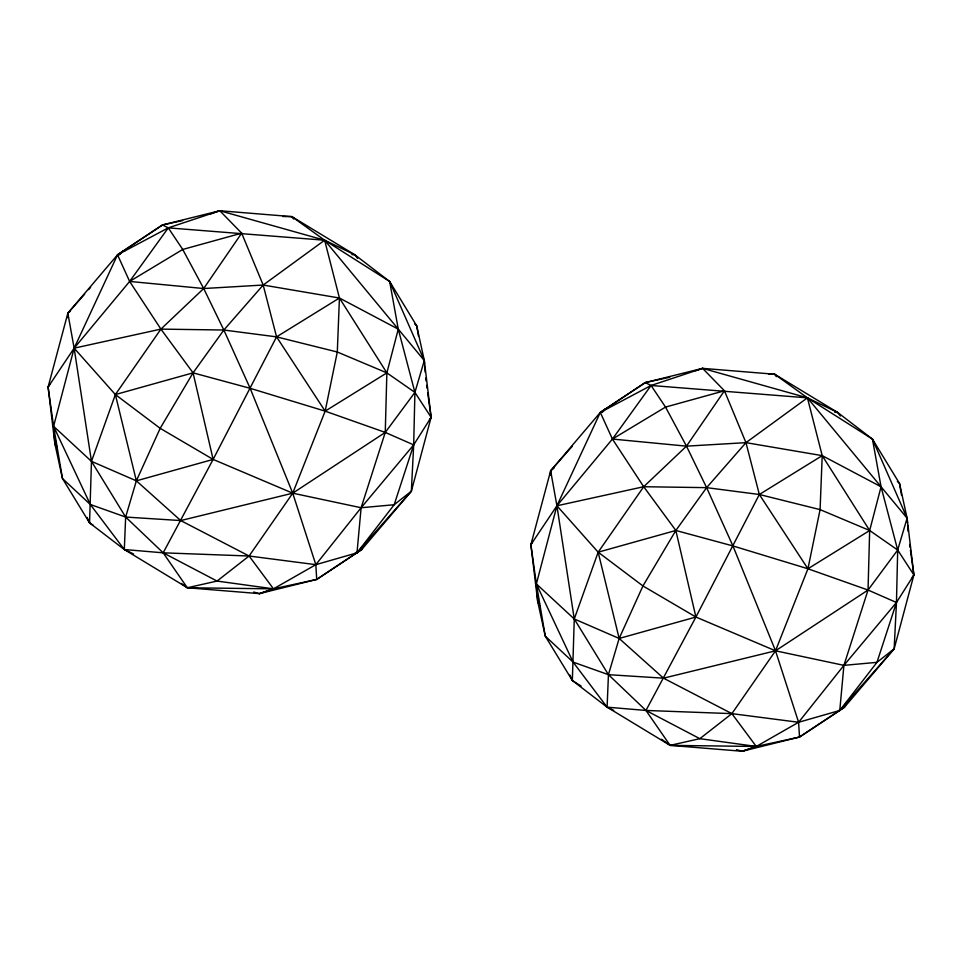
<?xml version="1.0" encoding="UTF-8"?>
<svg xmlns="http://www.w3.org/2000/svg" width="962" height="962" viewBox="0 0 962 962"><rect width="100%" height="100%" fill="white"/><g stroke="black" fill="none" stroke-linecap="round" stroke-linejoin="round"><path stroke-width="1.44" d="M67.629 317.664L67.845 313.179L117.532 254.81L162.494 224.952L219.793 210.738L291.907 216.63L354.906 254.846L389.658 281.481L416.738 325.865L424.314 360.558L431.12 417.328L411.363 491.197L361.688 549.567L316.714 579.425L259.415 593.638L187.313 587.758L124.314 549.53L89.55 522.895L62.47 478.523L54.894 443.819L48.1 387.061L67.845 313.179L84.656 294.119M253.667 592.027L259.415 593.638L273.485 588.84L315.825 564.67L356.986 552.861L411.363 491.197L413.684 444.877L414.911 392.4L424.314 360.558L389.658 281.481L324.639 240.223L291.907 216.63L282.996 216.51M550.408 475.276L550.637 470.803L600.312 412.433L645.286 382.575L702.585 368.362L774.687 374.242L837.686 412.47L872.45 439.105L899.53 483.477L907.106 518.181L913.9 574.939L894.155 648.821L844.468 707.19L839.778 710.473L799.506 737.048L742.207 751.262L670.093 745.37L607.094 707.154L572.342 680.519L545.262 636.135L537.686 601.442L530.88 544.672L550.637 470.803L572.39 446.14M736.459 749.651L742.207 751.262L756.276 746.464L798.604 722.282L839.778 710.473L894.155 648.821L896.464 602.501L897.69 550.023L907.106 518.181L872.45 439.105L807.431 397.847L774.687 374.242L768.746 374.17M55.712 441.053L54.894 443.819L57.287 449.278M538.504 598.677L537.686 601.442L540.067 606.902M181.241 583.381L187.313 587.758L273.485 588.84L316.714 579.425L361.688 549.567L363.564 545.514M661.603 739.261L670.093 745.37L756.276 746.464L799.506 737.048L844.468 707.19L846.356 703.138M133.526 553.98L124.314 549.53L90.32 504.485L62.47 478.523L53.583 426.31L48.1 387.061L49.687 384.547M613.672 710.329L607.094 707.154L573.099 662.109L545.262 636.135L536.363 583.922L530.88 544.672L532.467 542.171M48.1 387.061L74.146 348.172L129.642 281.433L168.278 227.862L219.793 210.738L324.639 240.223L354.906 254.846L357.587 258.405M429.485 419.757L431.12 417.328L427.669 392.616M530.88 544.672L556.926 505.784L612.421 439.057L651.058 385.485L702.585 368.362L807.431 397.847L837.686 412.47L840.367 416.029M912.277 577.38L913.9 574.939L910.449 550.228M120.406 253.872L122.222 251.527L125.06 250.709M603.198 411.495L605.014 409.139L602.044 412.506M88.612 289.634L90.584 287.397M119.252 254.882L122.222 251.527M70.142 311.375L67.845 313.179L74.146 348.172L91.474 461.351L89.55 522.895L93.302 525.276M411.363 491.197L394.179 504.737L356.986 552.861L361.123 507.744L385.257 432.419L386.868 372.883L398.28 329.148L389.658 281.481M554.076 468.085L550.637 470.803L556.926 505.784L574.266 618.975L572.342 680.519L581.084 686.074M894.155 648.821L876.959 662.349L839.778 710.473L843.914 665.355L868.037 590.043L869.66 530.507L881.06 486.772L872.45 439.105M182.672 220.563L162.494 224.952L117.532 254.81L74.146 348.172L53.583 426.31L54.894 443.819L56.758 446.067M669.78 377.236L645.286 382.575L600.312 412.433L556.926 505.784L536.363 583.922L537.686 601.442L539.538 603.691M355.182 553.03L361.688 549.567M839.261 709.956L844.468 707.19M209.944 214.093L219.793 210.738L241.666 233.165L263.179 285.041L276.563 336.868L325.156 411.147L385.257 432.419L413.684 444.877L431.12 417.328L414.911 392.4L398.28 329.148L324.639 240.223L168.278 227.862L162.494 224.952M695.55 370.755L702.585 368.362L724.446 390.776L745.959 442.652L759.343 494.492L807.936 568.77L868.037 590.043L896.464 602.501L913.9 574.939L897.69 550.023L881.06 486.772L807.431 397.847L651.058 385.485L645.286 382.575M259.415 593.638L273.34 589.009M742.207 751.262L756.132 746.632M351.912 254.593L354.906 254.846M834.691 412.217L837.686 412.47M897.378 481.481L899.53 483.477L901.502 495.081M414.598 323.857L416.738 325.865L418.47 336.015M774.687 374.242L776.358 376.659M291.907 216.63L293.566 219.035M569.949 675.071L572.342 680.519L571.813 677.633M87.157 517.448L89.55 522.895L89.033 520.009M909.643 544.42L910.04 547.33M425.637 378.078L426.046 380.976M426.647 385.341L427.056 388.251M907.431 522.558L907.106 518.181L881.06 486.772L822.209 455.639L745.959 442.652L686.483 446.152L612.421 439.057L600.312 412.433L651.058 385.485L665.524 407.082L686.483 446.152L706.625 487.65L732.936 545.935L775.516 650.805L798.604 722.282L799.506 737.048M907.647 525.48L908.092 531.313M424.543 363.48L424.314 360.558L398.28 329.148L339.43 298.016L263.179 285.041L203.691 288.528L129.642 281.433L117.532 254.81L168.278 227.862L182.732 249.459L203.691 288.528L223.845 330.026L250.144 388.311L292.737 493.181L315.825 564.67L316.714 579.425M424.759 366.402L425.192 372.234M339.43 298.016L337.301 352.008L325.156 411.147L292.737 493.181L249.098 556.012L217.039 581.06L187.313 587.758L163.179 552.825L125.649 517.051L91.474 461.351L53.583 426.31L90.32 504.485L125.649 517.051L180.724 520.562L292.737 493.181L385.257 432.419L414.911 392.4L386.868 372.883L337.301 352.008L276.563 336.868L223.845 330.026L160.907 329.112L74.146 348.172L115.368 394.564L160.173 428.33L213.131 459.415L292.737 493.181L361.123 507.744L394.179 504.737L413.684 444.877L361.123 507.744L315.825 564.67L249.098 556.012L163.179 552.825L124.314 549.53L125.649 517.051L136.363 480.832L160.173 428.33L193.061 372.847L223.845 330.026L263.179 285.041L324.639 240.223L339.43 298.016L386.868 372.883L325.156 411.147L250.144 388.311L193.061 372.847L115.368 394.564L91.474 461.351L136.363 480.832L180.724 520.562L249.098 556.012L273.485 588.84L217.039 581.06L163.179 552.825L213.131 459.415L276.563 336.868L339.43 298.016M822.209 455.639L820.093 509.619L807.936 568.77L775.516 650.805L731.878 713.636L699.831 738.684L670.093 745.37L645.959 710.449L608.441 674.675L574.266 618.975L536.363 583.922L573.099 662.109L608.441 674.675L663.503 678.174L775.516 650.805L868.037 590.043L897.69 550.023L869.66 530.507L820.093 509.619L759.343 494.492L706.625 487.65L643.698 486.724L556.926 505.784L598.16 552.188L642.953 585.954L695.911 617.039L775.516 650.805L843.914 665.355L876.959 662.349L896.464 602.501L843.914 665.355L798.604 722.282L731.878 713.636L645.959 710.449L607.094 707.154L608.441 674.675L619.155 638.455L642.953 585.954L675.841 530.471L706.625 487.65L745.959 442.652L807.431 397.847L822.209 455.639L869.66 530.507L807.936 568.77L732.936 545.935L675.841 530.471L598.16 552.188L574.266 618.975L619.155 638.455L663.503 678.174L731.878 713.636L756.276 746.464L699.831 738.684L645.959 710.449L695.911 617.039L759.343 494.492L822.209 455.639M241.666 233.165L203.691 288.528L160.907 329.112L115.368 394.564L136.363 480.832L213.131 459.415L193.061 372.847L160.907 329.112L129.642 281.433L182.732 249.459L241.666 233.165M724.446 390.776L686.483 446.152L643.698 486.724L598.16 552.188L619.155 638.455L695.911 617.039L675.841 530.471L643.698 486.724L612.421 439.057L665.524 407.082L724.446 390.776"/></g></svg>
